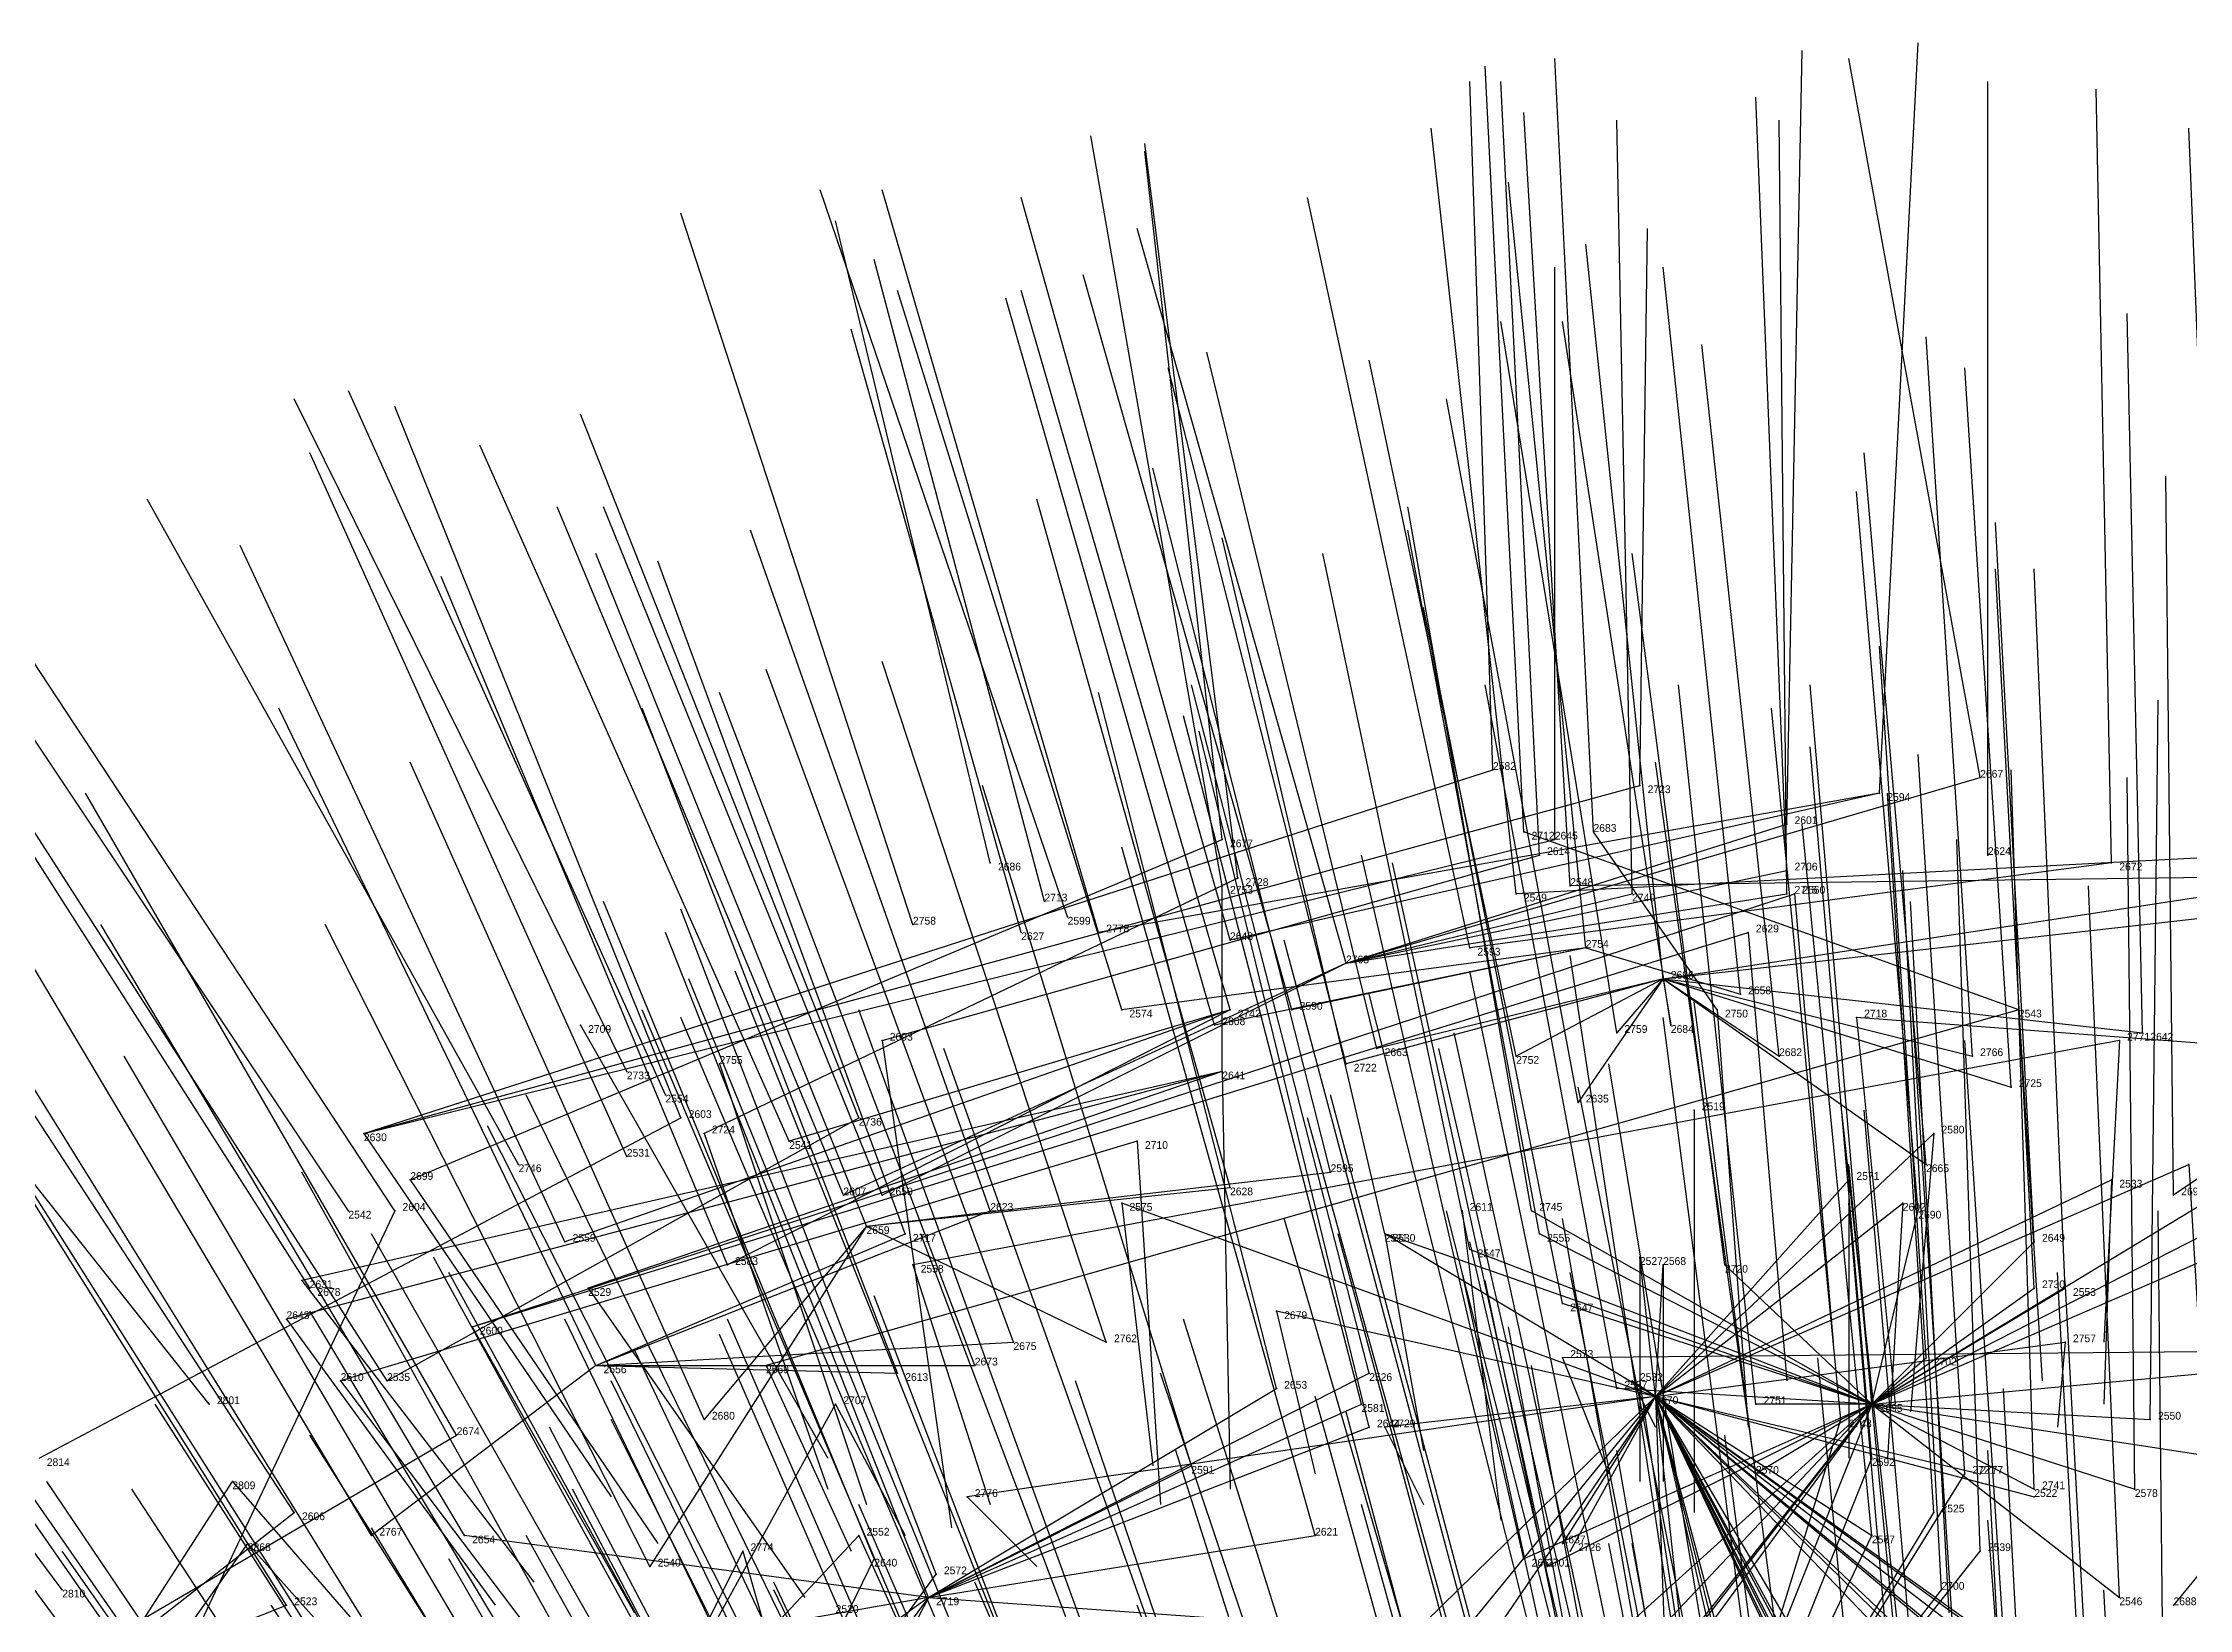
# Model space of a CAD drawing. Extents: x -0.5 to 0.59, y -0.5 to 0.58.
# Drawn here: x -0.2765 to 0.001, y 0.3795 to 0.582 of the extents above; entities that cross this region are included whole.
import ezdxf

# ---------------------------------------------------------------- set-up
doc = ezdxf.new("R2010")
doc.units = 0
for name, color, linetype in [('Clients', 3, 'CONTINUOUS'), ('Facilities', 3, 'CONTINUOUS'), ('Facilities_lines', 3, 'CONTINUOUS'), ('Normals', 1, 'CONTINUOUS'), ('Source_points', 5, 'CONTINUOUS'), ('Text', 3, 'CONTINUOUS')]:
    doc.layers.add(name, color=color, linetype=linetype)

msp = doc.modelspace()

# ---------------------------------------------------------------- linework, layer by layer
at = {"layer": 'Clients', "color": 5}
for p in [(-0.089, 0.488, -1.24), (-0.07, 0.486, -1.25), (-0.026, 0.487, -1.22), (-0.051, 0.481, -1.209), (-0.124, 0.479, -1.237), (-0.085, 0.48, -1.219), (-0.081, 0.479, -1.25), (-0.076, 0.48, -1.216), (-0.083, 0.477, -1.211), (-0.051, 0.475, -1.196), (-0.124, 0.473, -1.222), (-0.086, 0.472, -1.198), (-0.079, 0.473, -1.2), (-0.071, 0.472, -1.193), (-0.051, 0.472, -1.187), (-0.05, 0.472, -1.25), (-0.14, 0.467, -1.219), (-0.056, 0.467, -1.25), (-0.123, 0.466, -1.206), (-0.092, 0.465, -1.185), (-0.057, 0.459, -1.157), (-0.137, 0.457, -1.192), (-0.115, 0.457, -1.179), (-0.042, 0.456, -1.25), (-0.125, 0.455, -1.18), (-0.073, 0.454, -1.149), (-0.066, 0.455, -1.148), (-0.005, 0.454, -1.134), (-0.108, 0.45, -1.157), (-0.104, 0.452, -1.159), (-0.086, 0.451, -1.147), (-0.052, 0.451, -1.135), (-0.027, 0.451, -1.13), (-0.022, 0.447, -1.119), (-0.078, 0.445, -1.129), (-0.194, 0.443, -1.209), (-0.171, 0.443, -1.187), (-0.191, 0.441, -1.25), (-0.18, 0.44, -1.188), (-0.032, 0.441, -1.25), (-0.11, 0.436, -1.125), (-0.033, 0.437, -1.095), (0.001, 0.437, -1.25), (-0.173, 0.433, -1.167), (-0.168, 0.433, -1.161), (-0.123, 0.434, -1.127), (-0.043, 0.435, -1.25), (-0.009, 0.435, -1.25), (-0.001, 0.433, -1.084), (-0.154, 0.431, -1.145), (-0.137, 0.432, -1.25), (-0.084, 0.431, -1.098), (-0.036, 0.432, -1.25), (-0.034, 0.431, -1.081), (-0.165, 0.428, -1.147), (-0.103, 0.428, -1.25), (-0.103, 0.428, -1.1), (-0.083, 0.428, -1.09), (-0.209, 0.427, -1.19), (-0.092, 0.426, -1.089), (-0.07, 0.425, -1.25), (-0.019, 0.427, -1.07), (-0.243, 0.422, -1.25), (-0.188, 0.424, -1.159), (-0.164, 0.424, -1.25), (-0.067, 0.424, -1.25), (-0.059, 0.424, -1.07), (-0.206, 0.421, -1.25), (-0.019, 0.421, -1.054), (-0.015, 0.421, -1.053), (-0.245, 0.417, -1.25), (-0.117, 0.418, -1.25), (-0.08, 0.419, -1.066), (-0.151, 0.414, -1.101), (-0.139, 0.414, -1.092), (-0.015, 0.414, -1.25), (-0.183, 0.411, -1.25), (-0.156, 0.411, -1.1), (-0.08, 0.412, -1.25), (-0.033, 0.412, -1.032), (-0.238, 0.409, -1.25), (-0.166, 0.41, -1.105), (-0.117, 0.408, -1.062), (-0.105, 0.41, -1.057), (-0.073, 0.408, -1.037), (-0.071, 0.409, -1.25), (-0.174, 0.406, -1.25), (-0.106, 0.406, -1.048), (-0.055, 0.406, -1.026), (-0.191, 0.404, -1.118), (-0.105, 0.403, -1.041), (-0.103, 0.403, -1.25), (-0.044, 0.404, -1.015), (-0.004, 0.404, -1.011), (-0.223, 0.402, -1.151), (-0.128, 0.398, -1.044), (-0.055, 0.397, -1.002), (-0.04, 0.399, -1.002), (-0.028, 0.397, -0.995), (-0.026, 0.397, -1.25), (-0.252, 0.396, -1.25), (-0.019, 0.395, -0.99), (-0.006, 0.395, -0.986), (-0.244, 0.392, -1.154), (-0.157, 0.394, -1.25), (-0.032, 0.392, -0.984), (-0.019, 0.394, -1.25), (-0.234, 0.389, -1.135), (-0.222, 0.389, -1.119), (-0.171, 0.389, -1.25), (-0.112, 0.389, -1.012), (-0.04, 0.389, -1.25), (-0.04, 0.389, -0.977), (-0.25, 0.388, -1.25), (-0.186, 0.387, -1.25), (-0.169, 0.386, -1.053), (-0.085, 0.386, -0.988), (-0.08, 0.388, -1.25), (-0.079, 0.387, -1.25), (-0.026, 0.387, -0.97), (-0.198, 0.385, -1.082), (-0.161, 0.384, -1.041), (-0.082, 0.385, -0.985), (-0.031, 0.382, -0.959), (-0.008, 0.381, -0.952), (-0.245, 0.38, -1.13), (-0.001, 0.38, -1.25)]:
    msp.add_point(p, dxfattribs=at)
at = {"layer": 'Facilities', "color": 3}
for p in [(-0.039, 0.485, -1.216), (-0.154, 0.476, -1.25), (-0.025, 0.477, -1.195), (-0.009, 0.476, -1.19), (-0.122, 0.474, -1.223), (-0.147, 0.471, -1.25), (-0.164, 0.468, -1.24), (-0.15, 0.467, -1.25), (-0.144, 0.469, -1.226), (-0.077, 0.465, -1.179), (-0.108, 0.463, -1.189), (-0.067, 0.461, -1.164), (-0.123, 0.457, -1.183), (-0.06, 0.457, -1.25), (-0.021, 0.457, -1.25), (-0.207, 0.455, -1.25), (-0.168, 0.453, -1.25), (-0.008, 0.453, -1.25), (-0.189, 0.45, -1.25), (-0.201, 0.449, -1.229), (-0.124, 0.449, -1.25), (-0.196, 0.446, -1.217), (-0.063, 0.444, -1.25), (-0.235, 0.441, -1.25), (-0.135, 0.44, -1.25), (-0.215, 0.437, -1.217), (-0.201, 0.438, -1.205), (-0.229, 0.435, -1.25), (-0.237, 0.431, -1.23), (-0.231, 0.431, -1.224), (-0.093, 0.431, -1.25), (-0.17, 0.429, -1.153), (-0.242, 0.421, -1.214), (-0.221, 0.416, -1.25), (-0.205, 0.411, -1.148), (-0.232, 0.409, -1.177), (-0.255, 0.406, -1.199), (-0.068, 0.407, -1.25), (-0.04, 0.406, -1.02), (-0.274, 0.382, -1.175), (-0.162, 0.381, -1.034)]:
    msp.add_point(p, dxfattribs=at)
at = {"layer": 'Facilities_lines', "color": 3}
for p, q in [((-0.235, 0.441, -1.25), (-0.089, 0.488, -1.24)), ((-0.235, 0.441, -1.25), (-0.07, 0.486, -1.25)), ((-0.108, 0.463, -1.189), (-0.026, 0.487, -1.22)), ((-0.039, 0.485, -1.216), (-0.14, 0.467, -1.219)), ((-0.039, 0.485, -1.216), (-0.123, 0.466, -1.206)), ((-0.108, 0.463, -1.189), (-0.051, 0.481, -1.209)), ((0.086, 0.481, -1.222), (-0.086, 0.472, -1.198)), ((-0.235, 0.441, -1.25), (-0.081, 0.479, -1.25)), ((-0.229, 0.435, -1.25), (-0.124, 0.479, -1.237)), ((-0.021, 0.457, -1.25), (-0.085, 0.48, -1.219)), ((-0.06, 0.457, -1.25), (-0.076, 0.48, -1.216)), ((-0.168, 0.453, -1.25), (-0.083, 0.477, -1.211)), ((-0.108, 0.463, -1.189), (-0.051, 0.475, -1.196)), ((-0.009, 0.476, -1.19), (-0.092, 0.465, -1.185)), ((0.07, 0.475, -1.2), (-0.079, 0.473, -1.2)), ((-0.221, 0.416, -1.25), (-0.05, 0.472, -1.25)), ((-0.122, 0.474, -1.223), (-0.191, 0.441, -1.25)), ((-0.124, 0.449, -1.25), (-0.124, 0.473, -1.222)), ((-0.108, 0.463, -1.189), (-0.071, 0.472, -1.193)), ((-0.108, 0.463, -1.189), (-0.051, 0.472, -1.187)), ((-0.067, 0.461, -1.164), (0.005, 0.472, -1.18)), ((-0.221, 0.416, -1.25), (-0.056, 0.467, -1.25)), ((-0.067, 0.461, -1.164), (0.004, 0.469, -1.173)), ((-0.077, 0.465, -1.179), (-0.137, 0.457, -1.192)), ((-0.077, 0.465, -1.179), (-0.125, 0.455, -1.18)), ((-0.077, 0.465, -1.179), (-0.115, 0.457, -1.179)), ((-0.077, 0.465, -1.179), (-0.057, 0.459, -1.157)), ((-0.108, 0.463, -1.189), (-0.173, 0.433, -1.167)), ((-0.108, 0.463, -1.189), (-0.168, 0.433, -1.161)), ((-0.067, 0.461, -1.164), (-0.108, 0.45, -1.157)), ((-0.067, 0.461, -1.164), (-0.104, 0.452, -1.159)), ((-0.067, 0.461, -1.164), (-0.086, 0.451, -1.147)), ((-0.067, 0.461, -1.164), (-0.078, 0.445, -1.129)), ((-0.067, 0.461, -1.164), (-0.073, 0.454, -1.149)), ((-0.067, 0.461, -1.164), (-0.033, 0.437, -1.095)), ((-0.067, 0.461, -1.164), (-0.052, 0.451, -1.135)), ((-0.067, 0.461, -1.164), (-0.066, 0.455, -1.148)), ((-0.067, 0.461, -1.164), (-0.005, 0.454, -1.134)), ((-0.067, 0.461, -1.164), (-0.022, 0.447, -1.119)), ((-0.067, 0.461, -1.164), (-0.027, 0.451, -1.13)), ((0.037, 0.459, -1.151), (-0.001, 0.433, -1.084)), ((-0.123, 0.457, -1.183), (-0.209, 0.427, -1.19)), ((-0.123, 0.457, -1.183), (-0.188, 0.424, -1.159)), ((-0.021, 0.457, -1.25), (-0.183, 0.411, -1.25)), ((-0.123, 0.457, -1.183), (-0.18, 0.44, -1.188)), ((0.145, 0.442, -1.25), (-0.042, 0.456, -1.25)), ((-0.008, 0.453, -1.25), (-0.164, 0.424, -1.25)), ((-0.124, 0.449, -1.25), (-0.245, 0.417, -1.25)), ((-0.124, 0.449, -1.25), (-0.243, 0.422, -1.25)), ((-0.124, 0.449, -1.25), (-0.206, 0.421, -1.25)), ((-0.277, 0.399, -1.213), (-0.194, 0.443, -1.209)), ((-0.232, 0.409, -1.177), (-0.171, 0.443, -1.187)), ((-0.04, 0.406, -1.02), (0.021, 0.443, -1.108)), ((-0.135, 0.44, -1.25), (-0.238, 0.409, -1.25)), ((-0.068, 0.407, -1.25), (-0.032, 0.441, -1.25)), ((-0.17, 0.429, -1.153), (-0.11, 0.436, -1.125)), ((-0.068, 0.407, -1.25), (0.001, 0.437, -1.25)), ((-0.17, 0.429, -1.153), (-0.123, 0.434, -1.127)), ((-0.068, 0.407, -1.25), (-0.043, 0.435, -1.25)), ((-0.068, 0.407, -1.25), (-0.009, 0.435, -1.25)), ((-0.231, 0.431, -1.224), (-0.256, 0.378, -1.25)), ((-0.205, 0.411, -1.148), (-0.154, 0.431, -1.145)), ((-0.068, 0.407, -1.25), (-0.137, 0.432, -1.25)), ((-0.04, 0.406, -1.02), (-0.084, 0.431, -1.098)), ((-0.068, 0.407, -1.25), (-0.036, 0.432, -1.25)), ((-0.04, 0.406, -1.02), (0.02, 0.432, -1.081)), ((-0.04, 0.406, -1.02), (-0.034, 0.431, -1.081)), ((-0.205, 0.411, -1.148), (-0.165, 0.428, -1.147)), ((-0.17, 0.429, -1.153), (-0.198, 0.385, -1.082)), ((-0.17, 0.429, -1.153), (-0.191, 0.404, -1.118)), ((-0.17, 0.429, -1.153), (-0.139, 0.414, -1.092)), ((-0.068, 0.407, -1.25), (-0.103, 0.428, -1.25)), ((-0.04, 0.406, -1.02), (-0.103, 0.428, -1.1)), ((-0.04, 0.406, -1.02), (-0.083, 0.428, -1.09)), ((-0.04, 0.406, -1.02), (0.007, 0.43, -1.076)), ((-0.04, 0.406, -1.02), (-0.092, 0.426, -1.089)), ((-0.068, 0.407, -1.25), (-0.07, 0.425, -1.25)), ((-0.04, 0.406, -1.02), (-0.019, 0.427, -1.07)), ((-0.068, 0.407, -1.25), (-0.067, 0.424, -1.25)), ((-0.04, 0.406, -1.02), (-0.059, 0.424, -1.07)), ((-0.04, 0.406, -1.02), (-0.015, 0.421, -1.053)), ((-0.04, 0.406, -1.02), (-0.019, 0.421, -1.054)), ((-0.068, 0.407, -1.25), (-0.117, 0.418, -1.25)), ((-0.04, 0.406, -1.02), (-0.08, 0.419, -1.066)), ((-0.205, 0.411, -1.148), (-0.151, 0.414, -1.101)), ((-0.068, 0.407, -1.25), (-0.015, 0.414, -1.25)), ((-0.205, 0.411, -1.148), (-0.234, 0.389, -1.135)), ((-0.205, 0.411, -1.148), (-0.166, 0.41, -1.105)), ((-0.205, 0.411, -1.148), (-0.156, 0.411, -1.1)), ((0.026, 0.413, -1.25), (-0.08, 0.412, -1.25)), ((-0.04, 0.406, -1.02), (-0.033, 0.412, -1.032)), ((-0.04, 0.406, -1.02), (0.014, 0.411, -1.029)), ((0.026, 0.413, -1.25), (-0.001, 0.38, -1.25)), ((-0.162, 0.381, -1.034), (-0.105, 0.41, -1.057)), ((-0.162, 0.381, -1.034), (-0.117, 0.408, -1.062)), ((-0.04, 0.406, -1.02), (-0.073, 0.408, -1.037)), ((-0.068, 0.407, -1.25), (-0.071, 0.409, -1.25)), ((-0.201, 0.357, -1.25), (-0.174, 0.406, -1.25)), ((-0.162, 0.381, -1.034), (-0.106, 0.406, -1.048)), ((-0.068, 0.407, -1.25), (-0.157, 0.394, -1.25)), ((-0.068, 0.407, -1.25), (-0.117, 0.359, -1.25)), ((-0.068, 0.407, -1.25), (-0.113, 0.341, -1.25)), ((-0.068, 0.407, -1.25), (-0.112, 0.353, -1.25)), ((-0.068, 0.407, -1.25), (-0.103, 0.403, -1.25)), ((-0.04, 0.406, -1.02), (-0.085, 0.386, -0.988)), ((-0.04, 0.406, -1.02), (-0.082, 0.385, -0.985)), ((-0.04, 0.406, -1.02), (-0.082, 0.368, -0.943)), ((-0.068, 0.407, -1.25), (-0.08, 0.388, -1.25)), ((-0.068, 0.407, -1.25), (-0.079, 0.387, -1.25)), ((-0.04, 0.406, -1.02), (-0.075, 0.361, -0.922)), ((-0.04, 0.406, -1.02), (-0.074, 0.363, -0.927)), ((-0.04, 0.406, -1.02), (-0.073, 0.371, -0.946)), ((-0.068, 0.407, -1.25), (-0.036, 0.341, -1.25)), ((-0.068, 0.407, -1.25), (-0.042, 0.356, -1.25)), ((-0.068, 0.407, -1.25), (-0.026, 0.33, -1.25)), ((-0.068, 0.407, -1.25), (-0.027, 0.33, -1.25)), ((-0.068, 0.407, -1.25), (-0.06, 0.334, -1.25)), ((-0.068, 0.407, -1.25), (-0.029, 0.325, -1.25)), ((-0.068, 0.407, -1.25), (-0.042, 0.303, -1.25)), ((-0.068, 0.407, -1.25), (-0.052, 0.338, -1.25)), ((-0.068, 0.407, -1.25), (0.041, 0.317, -1.25)), ((-0.068, 0.407, -1.25), (0.024, 0.317, -1.25)), ((-0.068, 0.407, -1.25), (0.025, 0.31, -1.25)), ((-0.068, 0.407, -1.25), (-0.04, 0.389, -1.25)), ((-0.068, 0.407, -1.25), (-0.015, 0.369, -1.25)), ((-0.068, 0.407, -1.25), (-0.019, 0.366, -1.25)), ((-0.068, 0.407, -1.25), (0.038, 0.33, -1.25)), ((-0.068, 0.407, -1.25), (0.031, 0.331, -1.25)), ((-0.068, 0.407, -1.25), (-0.019, 0.394, -1.25)), ((-0.068, 0.407, -1.25), (-0.05, 0.339, -1.25)), ((-0.068, 0.407, -1.25), (-0.024, 0.332, -1.25)), ((-0.068, 0.407, -1.25), (-0.027, 0.368, -1.25)), ((-0.068, 0.407, -1.25), (-0.009, 0.289, -1.25)), ((-0.068, 0.407, -1.25), (-0.065, 0.329, -1.25)), ((-0.068, 0.407, -1.25), (-0.026, 0.397, -1.25)), ((-0.04, 0.406, -1.02), (-0.065, 0.372, -0.945)), ((-0.04, 0.406, -1.02), (-0.06, 0.356, -0.903)), ((-0.04, 0.406, -1.02), (-0.055, 0.397, -1.002)), ((-0.04, 0.406, -1.02), (-0.055, 0.406, -1.026)), ((-0.04, 0.406, -1.02), (-0.008, 0.381, -0.952)), ((-0.04, 0.406, -1.02), (-0.004, 0.404, -1.011)), ((-0.04, 0.406, -1.02), (0.012, 0.398, -0.997)), ((-0.04, 0.406, -1.02), (-0.006, 0.395, -0.986)), ((-0.04, 0.406, -1.02), (-0.019, 0.395, -0.99)), ((-0.162, 0.381, -1.034), (-0.105, 0.403, -1.041)), ((-0.064, 0.339, -0.863), (-0.044, 0.404, -1.015)), ((-0.293, 0.361, -1.163), (-0.223, 0.402, -1.151)), ((-0.162, 0.381, -1.034), (-0.128, 0.398, -1.044)), ((-0.064, 0.339, -0.863), (-0.04, 0.399, -1.002)), ((-0.064, 0.339, -0.863), (-0.028, 0.397, -0.995)), ((-0.328, 0.278, -1.25), (-0.252, 0.396, -1.25)), ((-0.322, 0.331, -1.155), (-0.244, 0.392, -1.154)), ((-0.064, 0.339, -0.863), (-0.032, 0.392, -0.984)), ((-0.162, 0.381, -1.034), (-0.222, 0.389, -1.119)), ((-0.201, 0.357, -1.25), (-0.171, 0.389, -1.25)), ((-0.162, 0.381, -1.034), (-0.112, 0.389, -1.012)), ((-0.064, 0.339, -0.863), (-0.04, 0.389, -0.977)), ((-0.328, 0.278, -1.25), (-0.25, 0.388, -1.25)), ((-0.201, 0.357, -1.25), (-0.186, 0.387, -1.25)), ((-0.188, 0.347, -0.985), (-0.169, 0.386, -1.053)), ((-0.064, 0.339, -0.863), (-0.026, 0.387, -0.97)), ((-0.188, 0.347, -0.985), (-0.161, 0.384, -1.041)), ((-0.162, 0.381, -1.034), (-0.219, 0.371, -1.076)), ((-0.162, 0.381, -1.034), (-0.198, 0.355, -1.016)), ((-0.162, 0.381, -1.034), (-0.194, 0.338, -0.975)), ((-0.162, 0.381, -1.034), (-0.192, 0.323, -0.939)), ((-0.162, 0.381, -1.034), (-0.092, 0.376, -0.967)), ((-0.064, 0.339, -0.863), (-0.031, 0.382, -0.959)), ((-0.293, 0.361, -1.163), (-0.245, 0.38, -1.13))]:
    msp.add_line(p, q, dxfattribs=at)
at = {"layer": 'Normals', "color": 1}
for p, q in [((-0.051, 0.481, -1.209), (-0.049, 0.581, -1.219)), ((-0.039, 0.485, -1.216), (-0.034, 0.582, -1.24)), ((-0.085, 0.48, -1.219), (-0.09, 0.579, -1.235)), ((-0.076, 0.48, -1.216), (-0.081, 0.58, -1.226)), ((-0.026, 0.487, -1.22), (-0.043, 0.58, -1.254)), ((-0.089, 0.488, -1.24), (-0.092, 0.577, -1.287)), ((-0.083, 0.477, -1.211), (-0.088, 0.577, -1.222)), ((-0.051, 0.475, -1.196), (-0.055, 0.575, -1.193)), ((-0.025, 0.477, -1.195), (-0.025, 0.577, -1.199)), ((-0.009, 0.476, -1.19), (-0.011, 0.576, -1.19)), ((-0.079, 0.473, -1.2), (-0.085, 0.573, -1.201)), ((-0.071, 0.472, -1.193), (-0.073, 0.572, -1.194)), ((-0.051, 0.472, -1.187), (-0.052, 0.572, -1.18)), ((-0.124, 0.473, -1.222), (-0.141, 0.57, -1.239)), ((-0.122, 0.474, -1.223), (-0.134, 0.569, -1.25)), ((-0.086, 0.472, -1.198), (-0.097, 0.571, -1.199)), ((0.005, 0.472, -1.18), (0.001, 0.571, -1.168)), ((-0.124, 0.479, -1.237), (-0.134, 0.568, -1.281)), ((-0.077, 0.465, -1.179), (-0.087, 0.564, -1.165)), ((-0.144, 0.469, -1.226), (-0.176, 0.563, -1.228)), ((-0.14, 0.467, -1.219), (-0.168, 0.563, -1.222)), ((-0.123, 0.466, -1.206), (-0.15, 0.562, -1.195)), ((-0.092, 0.465, -1.185), (-0.113, 0.562, -1.176)), ((-0.164, 0.468, -1.24), (-0.194, 0.56, -1.265)), ((-0.154, 0.476, -1.25), (-0.174, 0.559, -1.302)), ((-0.108, 0.463, -1.189), (-0.135, 0.558, -1.17)), ((-0.07, 0.486, -1.25), (-0.069, 0.558, -1.32)), ((-0.067, 0.461, -1.164), (-0.077, 0.556, -1.135)), ((-0.147, 0.471, -1.25), (-0.169, 0.554, -1.301)), ((-0.081, 0.479, -1.25), (-0.081, 0.553, -1.318)), ((-0.057, 0.459, -1.157), (-0.067, 0.553, -1.124)), ((-0.137, 0.457, -1.192), (-0.166, 0.55, -1.172)), ((-0.123, 0.457, -1.183), (-0.15, 0.55, -1.16)), ((-0.115, 0.457, -1.179), (-0.142, 0.552, -1.16)), ((-0.125, 0.455, -1.18), (-0.152, 0.549, -1.157)), ((-0.005, 0.454, -1.134), (-0.007, 0.547, -1.097)), ((-0.15, 0.467, -1.25), (-0.172, 0.545, -1.308)), ((-0.073, 0.454, -1.149), (-0.088, 0.546, -1.112)), ((-0.066, 0.455, -1.148), (-0.08, 0.546, -1.111)), ((-0.027, 0.451, -1.13), (-0.033, 0.544, -1.092)), ((-0.104, 0.452, -1.159), (-0.126, 0.542, -1.122)), ((-0.052, 0.451, -1.135), (-0.062, 0.543, -1.098)), ((-0.108, 0.45, -1.157), (-0.131, 0.54, -1.119)), ((-0.086, 0.451, -1.147), (-0.105, 0.541, -1.11)), ((-0.022, 0.447, -1.119), (-0.028, 0.54, -1.082)), ((-0.201, 0.449, -1.229), (-0.244, 0.536, -1.252)), ((-0.196, 0.446, -1.217), (-0.237, 0.537, -1.22)), ((-0.078, 0.445, -1.129), (-0.095, 0.536, -1.091)), ((-0.194, 0.443, -1.209), (-0.231, 0.535, -1.199)), ((-0.171, 0.443, -1.187), (-0.207, 0.534, -1.165)), ((-0.201, 0.438, -1.205), (-0.242, 0.529, -1.202)), ((-0.18, 0.44, -1.188), (-0.22, 0.53, -1.173)), ((-0.033, 0.437, -1.095), (-0.041, 0.529, -1.058)), ((-0.11, 0.436, -1.125), (-0.133, 0.527, -1.088)), ((-0.001, 0.433, -1.084), (-0.002, 0.526, -1.047)), ((-0.215, 0.437, -1.217), (-0.263, 0.523, -1.234)), ((-0.173, 0.433, -1.167), (-0.21, 0.522, -1.139)), ((-0.168, 0.433, -1.161), (-0.204, 0.522, -1.133)), ((-0.123, 0.434, -1.127), (-0.148, 0.523, -1.09)), ((-0.084, 0.431, -1.098), (-0.1, 0.522, -1.06)), ((-0.034, 0.431, -1.081), (-0.042, 0.524, -1.044)), ((-0.154, 0.431, -1.145), (-0.185, 0.519, -1.107)), ((-0.083, 0.428, -1.09), (-0.1, 0.519, -1.052)), ((-0.019, 0.427, -1.07), (-0.024, 0.52, -1.033)), ((-0.209, 0.427, -1.19), (-0.251, 0.517, -1.175)), ((-0.103, 0.428, -1.1), (-0.124, 0.518, -1.063)), ((-0.17, 0.429, -1.153), (-0.205, 0.516, -1.118)), ((-0.165, 0.428, -1.147), (-0.197, 0.515, -1.108)), ((-0.092, 0.426, -1.089), (-0.111, 0.516, -1.051)), ((-0.059, 0.424, -1.07), (-0.071, 0.516, -1.033)), ((-0.019, 0.421, -1.054), (-0.024, 0.514, -1.017)), ((-0.015, 0.421, -1.053), (-0.019, 0.514, -1.015)), ((-0.237, 0.431, -1.23), (-0.291, 0.512, -1.253)), ((-0.231, 0.431, -1.224), (-0.285, 0.513, -1.247)), ((-0.188, 0.424, -1.159), (-0.225, 0.513, -1.132)), ((-0.08, 0.419, -1.066), (-0.098, 0.509, -1.028)), ((-0.242, 0.421, -1.214), (-0.295, 0.504, -1.23)), ((-0.033, 0.412, -1.032), (-0.039, 0.504, -0.995)), ((-0.151, 0.414, -1.101), (-0.183, 0.501, -1.064)), ((-0.139, 0.414, -1.092), (-0.168, 0.502, -1.056)), ((-0.156, 0.411, -1.1), (-0.189, 0.498, -1.063)), ((-0.117, 0.408, -1.062), (-0.14, 0.498, -1.024)), ((-0.105, 0.41, -1.057), (-0.128, 0.499, -1.019)), ((-0.073, 0.408, -1.037), (-0.09, 0.499, -0.999)), ((-0.055, 0.406, -1.026), (-0.065, 0.499, -0.989)), ((-0.04, 0.406, -1.02), (-0.048, 0.499, -0.983)), ((-0.004, 0.404, -1.011), (-0.003, 0.497, -0.973)), ((-0.205, 0.411, -1.148), (-0.246, 0.496, -1.116)), ((-0.166, 0.41, -1.105), (-0.199, 0.496, -1.068)), ((-0.106, 0.406, -1.048), (-0.129, 0.495, -1.01)), ((-0.044, 0.404, -1.015), (-0.053, 0.496, -0.978)), ((-0.232, 0.409, -1.177), (-0.286, 0.493, -1.164)), ((-0.105, 0.403, -1.041), (-0.127, 0.493, -1.003)), ((-0.191, 0.404, -1.118), (-0.229, 0.489, -1.08)), ((-0.055, 0.397, -1.002), (-0.068, 0.489, -0.965)), ((-0.04, 0.399, -1.002), (-0.048, 0.491, -0.965)), ((-0.028, 0.397, -0.995), (-0.034, 0.49, -0.958)), ((-0.128, 0.398, -1.044), (-0.155, 0.486, -1.006)), ((-0.019, 0.395, -0.99), (-0.022, 0.488, -0.952)), ((-0.006, 0.395, -0.986), (-0.007, 0.487, -0.949)), ((-0.255, 0.406, -1.199), (-0.317, 0.484, -1.197)), ((-0.223, 0.402, -1.151), (-0.271, 0.485, -1.12)), ((-0.032, 0.392, -0.984), (-0.038, 0.485, -0.947)), ((-0.04, 0.389, -0.977), (-0.049, 0.481, -0.94)), ((-0.112, 0.389, -1.012), (-0.137, 0.478, -0.973)), ((-0.026, 0.387, -0.97), (-0.029, 0.479, -0.931)), ((-0.085, 0.386, -0.988), (-0.106, 0.477, -0.951)), ((-0.082, 0.385, -0.985), (-0.102, 0.476, -0.949)), ((-0.031, 0.382, -0.959), (-0.036, 0.475, -0.922)), ((-0.244, 0.392, -1.154), (-0.297, 0.473, -1.129)), ((-0.05, 0.472, -1.25), (-0.045, 0.414, -1.169)), ((-0.008, 0.381, -0.952), (-0.012, 0.473, -0.914)), ((-0.169, 0.386, -1.053), (-0.204, 0.471, -1.016)), ((-0.161, 0.384, -1.041), (-0.194, 0.47, -1.003)), ((-0.03, 0.379, -0.95), (-0.035, 0.471, -0.912)), ((-0.234, 0.389, -1.135), (-0.281, 0.468, -1.096)), ((-0.222, 0.389, -1.119), (-0.269, 0.468, -1.081)), ((-0.198, 0.385, -1.082), (-0.24, 0.468, -1.044)), ((-0.162, 0.381, -1.034), (-0.196, 0.467, -0.996)), ((-0.056, 0.467, -1.25), (-0.051, 0.409, -1.169)), ((-0.092, 0.376, -0.967), (-0.116, 0.466, -0.931)), ((-0.065, 0.372, -0.945), (-0.079, 0.464, -0.908)), ((-0.274, 0.382, -1.175), (-0.333, 0.461, -1.163)), ((-0.158, 0.375, -1.018), (-0.193, 0.461, -0.98)), ((-0.153, 0.377, -1.016), (-0.187, 0.462, -0.978)), ((-0.073, 0.371, -0.946), (-0.092, 0.462, -0.908)), ((-0.029, 0.369, -0.925), (-0.035, 0.461, -0.887)), ((-0.245, 0.38, -1.13), (-0.294, 0.458, -1.092)), ((-0.082, 0.368, -0.943), (-0.105, 0.459, -0.907)), ((-0.051, 0.366, -0.924), (-0.063, 0.458, -0.886)), ((-0.163, 0.372, -1.015), (-0.199, 0.457, -0.977)), ((-0.158, 0.371, -1.007), (-0.194, 0.456, -0.97)), ((-0.139, 0.369, -0.987), (-0.171, 0.457, -0.95)), ((-0.055, 0.364, -0.921), (-0.067, 0.456, -0.884)), ((-0.06, 0.457, -1.25), (-0.056, 0.403, -1.165)), ((-0.042, 0.456, -1.25), (-0.037, 0.406, -1.164)), ((-0.021, 0.457, -1.25), (-0.018, 0.409, -1.162)), ((-0.207, 0.455, -1.25), (-0.175, 0.399, -1.174)), ((-0.168, 0.453, -1.25), (-0.159, 0.39, -1.173)), ((-0.074, 0.363, -0.927), (-0.094, 0.454, -0.89)), ((-0.022, 0.361, -0.904), (-0.028, 0.453, -0.866)), ((-0.008, 0.453, -1.25), (-0.01, 0.414, -1.158)), ((-0.219, 0.371, -1.076), (-0.266, 0.451, -1.039)), ((-0.189, 0.45, -1.25), (-0.17, 0.393, -1.171)), ((-0.129, 0.365, -0.968), (-0.16, 0.452, -0.93)), ((-0.075, 0.361, -0.922), (-0.096, 0.452, -0.885)), ((-0.059, 0.359, -0.909), (-0.074, 0.45, -0.871)), ((-0.23, 0.37, -1.089), (-0.279, 0.449, -1.052)), ((-0.124, 0.449, -1.25), (-0.123, 0.395, -1.165)), ((-0.06, 0.356, -0.903), (-0.078, 0.447, -0.865)), ((-0.173, 0.362, -1.003), (-0.214, 0.446, -0.966)), ((-0.086, 0.356, -0.915), (-0.11, 0.446, -0.879)), ((-0.034, 0.353, -0.886), (-0.044, 0.445, -0.848)), ((-0.259, 0.367, -1.123), (-0.312, 0.443, -1.085)), ((-0.177, 0.359, -1.001), (-0.219, 0.442, -0.965)), ((-0.088, 0.353, -0.91), (-0.113, 0.443, -0.874)), ((-0.063, 0.444, -1.25), (-0.063, 0.392, -1.165)), ((-0.033, 0.352, -0.884), (-0.041, 0.444, -0.845)), ((-0.232, 0.361, -1.074), (-0.282, 0.44, -1.037)), ((-0.235, 0.441, -1.25), (-0.203, 0.394, -1.168)), ((-0.191, 0.441, -1.25), (-0.175, 0.395, -1.162)), ((-0.135, 0.44, -1.25), (-0.132, 0.393, -1.162)), ((-0.032, 0.441, -1.25), (-0.035, 0.405, -1.157)), ((-0.198, 0.355, -1.016), (-0.243, 0.436, -0.979)), ((-0.034, 0.345, -0.868), (-0.043, 0.437, -0.83)), ((0.001, 0.437, -1.25), (0.003, 0.403, -1.156)), ((-0.262, 0.361, -1.115), (-0.317, 0.435, -1.077)), ((-0.229, 0.435, -1.25), (-0.197, 0.388, -1.168)), ((-0.043, 0.435, -1.25), (-0.043, 0.399, -1.157)), ((-0.009, 0.435, -1.25), (-0.01, 0.406, -1.154)), ((-0.137, 0.432, -1.25), (-0.133, 0.398, -1.156)), ((-0.072, 0.341, -0.871), (-0.095, 0.431, -0.834)), ((-0.093, 0.431, -1.25), (-0.088, 0.391, -1.158)), ((-0.035, 0.34, -0.855), (-0.043, 0.432, -0.817)), ((-0.036, 0.432, -1.25), (-0.038, 0.399, -1.155)), ((-0.002, 0.338, -0.845), (-0.003, 0.431, -0.808)), ((-0.188, 0.347, -0.985), (-0.234, 0.428, -0.949)), ((-0.13, 0.341, -0.912), (-0.163, 0.428, -0.875)), ((-0.09, 0.341, -0.88), (-0.116, 0.43, -0.844)), ((-0.085, 0.339, -0.873), (-0.109, 0.428, -0.836)), ((-0.103, 0.428, -1.25), (-0.098, 0.4, -1.154)), ((-0.064, 0.339, -0.863), (-0.08, 0.43, -0.825)), ((-0.181, 0.343, -0.97), (-0.226, 0.425, -0.934)), ((-0.071, 0.337, -0.862), (-0.092, 0.427, -0.824)), ((-0.07, 0.425, -1.25), (-0.07, 0.396, -1.154)), ((-0.243, 0.422, -1.25), (-0.213, 0.383, -1.163)), ((-0.179, 0.341, -0.964), (-0.224, 0.423, -0.928)), ((-0.164, 0.424, -1.25), (-0.154, 0.393, -1.155)), ((-0.073, 0.332, -0.851), (-0.093, 0.423, -0.813)), ((-0.071, 0.331, -0.847), (-0.09, 0.422, -0.81)), ((-0.061, 0.332, -0.844), (-0.079, 0.423, -0.806)), ((-0.067, 0.424, -1.25), (-0.067, 0.396, -1.154)), ((-0.011, 0.331, -0.828), (-0.016, 0.423, -0.79)), ((-0.01, 0.33, -0.826), (-0.015, 0.422, -0.788)), ((-0.206, 0.421, -1.25), (-0.178, 0.381, -1.163)), ((-0.136, 0.334, -0.9), (-0.169, 0.42, -0.864)), ((-0.243, 0.341, -1.046), (-0.296, 0.417, -1.009)), ((-0.245, 0.417, -1.25), (-0.218, 0.38, -1.161)), ((-0.194, 0.338, -0.975), (-0.242, 0.418, -0.939)), ((-0.169, 0.334, -0.935), (-0.209, 0.417, -0.897)), ((-0.151, 0.332, -0.912), (-0.188, 0.417, -0.875)), ((-0.101, 0.328, -0.858), (-0.129, 0.417, -0.822)), ((-0.117, 0.418, -1.25), (-0.112, 0.397, -1.152)), ((-0.221, 0.416, -1.25), (-0.2, 0.379, -1.159)), ((-0.152, 0.33, -0.909), (-0.189, 0.415, -0.872)), ((-0.07, 0.325, -0.832), (-0.087, 0.416, -0.794)), ((-0.015, 0.414, -1.25), (-0.016, 0.403, -1.151)), ((-0.16, 0.329, -0.915), (-0.2, 0.413, -0.878)), ((-0.183, 0.411, -1.25), (-0.172, 0.387, -1.154)), ((-0.067, 0.319, -0.816), (-0.084, 0.411, -0.779)), ((-0.08, 0.412, -1.25), (-0.074, 0.397, -1.151)), ((-0.038, 0.32, -0.805), (-0.047, 0.412, -0.766)), ((-0.238, 0.409, -1.25), (-0.21, 0.372, -1.161)), ((-0.162, 0.325, -0.909), (-0.203, 0.409, -0.872)), ((-0.113, 0.321, -0.851), (-0.143, 0.409, -0.814)), ((-0.102, 0.321, -0.843), (-0.132, 0.41, -0.806)), ((-0.071, 0.409, -1.25), (-0.068, 0.403, -1.15)), ((-0.056, 0.317, -0.805), (-0.07, 0.409, -0.767)), ((-0.018, 0.316, -0.79), (-0.023, 0.408, -0.752)), ((-0.212, 0.328, -0.975), (-0.262, 0.406, -0.94)), ((-0.174, 0.406, -1.25), (-0.165, 0.389, -1.152)), ((-0.087, 0.317, -0.823), (-0.112, 0.407, -0.786)), ((-0.068, 0.407, -1.25), (-0.067, 0.402, -1.15)), ((-0.168, 0.321, -0.905), (-0.211, 0.403, -0.867)), ((-0.162, 0.322, -0.9), (-0.203, 0.404, -0.862)), ((-0.084, 0.315, -0.816), (-0.108, 0.405, -0.779)), ((-0.103, 0.403, -1.25), (-0.098, 0.393, -1.151)), ((-0.192, 0.323, -0.939), (-0.242, 0.402, -0.904)), ((-0.102, 0.312, -0.82), (-0.13, 0.4, -0.783)), ((-0.057, 0.309, -0.785), (-0.073, 0.4, -0.747)), ((-0.047, 0.311, -0.786), (-0.059, 0.402, -0.748)), ((-0.02, 0.308, -0.771), (-0.025, 0.4, -0.734)), ((-0.026, 0.397, -1.25), (-0.026, 0.397, -1.15)), ((-0.224, 0.319, -0.974), (-0.276, 0.396, -0.939)), ((-0.214, 0.317, -0.956), (-0.265, 0.395, -0.92)), ((-0.252, 0.396, -1.25), (-0.219, 0.358, -1.163)), ((-0.165, 0.313, -0.884), (-0.208, 0.395, -0.846)), ((-0.134, 0.308, -0.84), (-0.171, 0.393, -0.801)), ((-0.157, 0.394, -1.25), (-0.148, 0.385, -1.151)), ((-0.081, 0.303, -0.785), (-0.106, 0.393, -0.747)), ((-0.019, 0.394, -1.25), (-0.019, 0.394, -1.15)), ((-0.186, 0.311, -0.907), (-0.234, 0.39, -0.869)), ((-0.169, 0.308, -0.88), (-0.214, 0.389, -0.841)), ((-0.171, 0.389, -1.25), (-0.166, 0.378, -1.151)), ((-0.04, 0.389, -1.25), (-0.04, 0.389, -1.15)), ((-0.018, 0.298, -0.748), (-0.025, 0.391, -0.711)), ((-0.22, 0.31, -0.952), (-0.274, 0.387, -0.915)), ((-0.25, 0.388, -1.25), (-0.217, 0.351, -1.163)), ((-0.178, 0.306, -0.885), (-0.224, 0.386, -0.846)), ((-0.186, 0.387, -1.25), (-0.182, 0.373, -1.151)), ((-0.08, 0.388, -1.25), (-0.08, 0.388, -1.15)), ((-0.079, 0.387, -1.25), (-0.079, 0.387, -1.15)), ((-0.056, 0.297, -0.756), (-0.074, 0.388, -0.718)), ((-0.054, 0.297, -0.755), (-0.071, 0.388, -0.717)), ((-0.142, 0.299, -0.828), (-0.182, 0.383, -0.79)), ((-0.119, 0.297, -0.8), (-0.156, 0.383, -0.764)), ((-0.142, 0.299, -0.828), (-0.182, 0.382, -0.789)), ((-0.005, 0.289, -0.722), (-0.01, 0.382, -0.686)), ((-0.196, 0.303, -0.902), (-0.247, 0.38, -0.864)), ((-0.103, 0.293, -0.776), (-0.135, 0.38, -0.739)), ((-0.001, 0.38, -1.25), (-0.001, 0.38, -1.15))]:
    msp.add_line(p, q, dxfattribs=at)
at = {"layer": 'Source_points', "color": 5}
for p in [(-0.089, 0.488, -1.24), (-0.07, 0.486, -1.25), (-0.026, 0.487, -1.22), (-0.039, 0.485, -1.216), (-0.051, 0.481, -1.209), (-0.124, 0.479, -1.237), (-0.085, 0.48, -1.219), (-0.081, 0.479, -1.25), (-0.076, 0.48, -1.216), (-0.154, 0.476, -1.25), (-0.083, 0.477, -1.211), (-0.051, 0.475, -1.196), (-0.025, 0.477, -1.195), (-0.009, 0.476, -1.19), (-0.124, 0.473, -1.222), (-0.122, 0.474, -1.223), (-0.086, 0.472, -1.198), (-0.079, 0.473, -1.2), (-0.071, 0.472, -1.193), (-0.051, 0.472, -1.187), (-0.05, 0.472, -1.25), (-0.147, 0.471, -1.25), (-0.164, 0.468, -1.24), (-0.15, 0.467, -1.25), (-0.144, 0.469, -1.226), (-0.14, 0.467, -1.219), (-0.056, 0.467, -1.25), (-0.123, 0.466, -1.206), (-0.092, 0.465, -1.185), (-0.077, 0.465, -1.179), (-0.108, 0.463, -1.189), (-0.067, 0.461, -1.164), (-0.057, 0.459, -1.157), (-0.137, 0.457, -1.192), (-0.123, 0.457, -1.183), (-0.115, 0.457, -1.179), (-0.06, 0.457, -1.25), (-0.042, 0.456, -1.25), (-0.021, 0.457, -1.25), (-0.207, 0.455, -1.25), (-0.168, 0.453, -1.25), (-0.125, 0.455, -1.18), (-0.073, 0.454, -1.149), (-0.066, 0.455, -1.148), (-0.008, 0.453, -1.25), (-0.005, 0.454, -1.134), (-0.189, 0.45, -1.25), (-0.108, 0.45, -1.157), (-0.104, 0.452, -1.159), (-0.086, 0.451, -1.147), (-0.052, 0.451, -1.135), (-0.027, 0.451, -1.13), (-0.201, 0.449, -1.229), (-0.124, 0.449, -1.25), (-0.022, 0.447, -1.119), (-0.196, 0.446, -1.217), (-0.078, 0.445, -1.129), (-0.194, 0.443, -1.209), (-0.171, 0.443, -1.187), (-0.063, 0.444, -1.25), (-0.235, 0.441, -1.25), (-0.191, 0.441, -1.25), (-0.18, 0.44, -1.188), (-0.135, 0.44, -1.25), (-0.032, 0.441, -1.25), (-0.215, 0.437, -1.217), (-0.201, 0.438, -1.205), (-0.11, 0.436, -1.125), (-0.033, 0.437, -1.095), (0.001, 0.437, -1.25), (-0.229, 0.435, -1.25), (-0.173, 0.433, -1.167), (-0.168, 0.433, -1.161), (-0.123, 0.434, -1.127), (-0.043, 0.435, -1.25), (-0.009, 0.435, -1.25), (-0.001, 0.433, -1.084), (-0.237, 0.431, -1.23), (-0.231, 0.431, -1.224), (-0.154, 0.431, -1.145), (-0.137, 0.432, -1.25), (-0.093, 0.431, -1.25), (-0.084, 0.431, -1.098), (-0.036, 0.432, -1.25), (-0.034, 0.431, -1.081), (-0.17, 0.429, -1.153), (-0.165, 0.428, -1.147), (-0.103, 0.428, -1.25), (-0.103, 0.428, -1.1), (-0.083, 0.428, -1.09), (-0.209, 0.427, -1.19), (-0.092, 0.426, -1.089), (-0.07, 0.425, -1.25), (-0.019, 0.427, -1.07), (-0.243, 0.422, -1.25), (-0.188, 0.424, -1.159), (-0.164, 0.424, -1.25), (-0.067, 0.424, -1.25), (-0.059, 0.424, -1.07), (-0.242, 0.421, -1.214), (-0.206, 0.421, -1.25), (-0.019, 0.421, -1.054), (-0.015, 0.421, -1.053), (-0.245, 0.417, -1.25), (-0.117, 0.418, -1.25), (-0.08, 0.419, -1.066), (-0.221, 0.416, -1.25), (-0.151, 0.414, -1.101), (-0.139, 0.414, -1.092), (-0.015, 0.414, -1.25), (-0.205, 0.411, -1.148), (-0.183, 0.411, -1.25), (-0.156, 0.411, -1.1), (-0.08, 0.412, -1.25), (-0.033, 0.412, -1.032), (-0.238, 0.409, -1.25), (-0.232, 0.409, -1.177), (-0.166, 0.41, -1.105), (-0.117, 0.408, -1.062), (-0.105, 0.41, -1.057), (-0.073, 0.408, -1.037), (-0.071, 0.409, -1.25), (-0.255, 0.406, -1.199), (-0.174, 0.406, -1.25), (-0.106, 0.406, -1.048), (-0.068, 0.407, -1.25), (-0.055, 0.406, -1.026), (-0.04, 0.406, -1.02), (-0.191, 0.404, -1.118), (-0.105, 0.403, -1.041), (-0.103, 0.403, -1.25), (-0.044, 0.404, -1.015), (-0.004, 0.404, -1.011), (-0.223, 0.402, -1.151), (-0.128, 0.398, -1.044), (-0.055, 0.397, -1.002), (-0.04, 0.399, -1.002), (-0.028, 0.397, -0.995), (-0.026, 0.397, -1.25), (-0.252, 0.396, -1.25), (-0.019, 0.395, -0.99), (-0.006, 0.395, -0.986), (-0.244, 0.392, -1.154), (-0.157, 0.394, -1.25), (-0.032, 0.392, -0.984), (-0.019, 0.394, -1.25), (-0.234, 0.389, -1.135), (-0.222, 0.389, -1.119), (-0.171, 0.389, -1.25), (-0.112, 0.389, -1.012), (-0.04, 0.389, -0.977), (-0.04, 0.389, -1.25), (-0.25, 0.388, -1.25), (-0.186, 0.387, -1.25), (-0.169, 0.386, -1.053), (-0.085, 0.386, -0.988), (-0.08, 0.388, -1.25), (-0.079, 0.387, -1.25), (-0.026, 0.387, -0.97), (-0.198, 0.385, -1.082), (-0.161, 0.384, -1.041), (-0.082, 0.385, -0.985), (-0.274, 0.382, -1.175), (-0.162, 0.381, -1.034), (-0.031, 0.382, -0.959), (-0.008, 0.381, -0.952), (-0.245, 0.38, -1.13), (-0.001, 0.38, -1.25)]:
    msp.add_point(p, dxfattribs=at)

# ---------------------------------------------------------------- texts
at = {"layer": 'Text', "color": 3}
for s, p in [('2582', (-0.089, 0.488, -1.24)), ('2723', (-0.069, 0.485, -1.25)), ('2667', (-0.026, 0.487, -1.22)), ('2594', (-0.038, 0.484, -1.216)), ('2683', (-0.076, 0.48, -1.216)), ('2601', (-0.05, 0.481, -1.209)), ('2677', (-0.123, 0.478, -1.237)), ('2712', (-0.084, 0.479, -1.219)), ('2614', (-0.082, 0.477, -1.211)), ('2645', (-0.081, 0.479, -1.25)), ('2624', (-0.025, 0.477, -1.195)), ('2686', (-0.153, 0.475, -1.25)), ('2706', (-0.05, 0.475, -1.196)), ('2672', (-0.008, 0.475, -1.19)), ('2713', (-0.147, 0.471, -1.25)), ('2753', (-0.123, 0.472, -1.222)), ('2728', (-0.121, 0.473, -1.223)), ('2549', (-0.085, 0.471, -1.198)), ('2548', (-0.079, 0.473, -1.2)), ('2740', (-0.071, 0.471, -1.193)), ('2715', (-0.05, 0.472, -1.187)), ('2660', (-0.049, 0.472, -1.25)), ('2758', (-0.164, 0.468, -1.24)), ('2599', (-0.144, 0.468, -1.226)), ('2627', (-0.15, 0.466, -1.25)), ('2778', (-0.139, 0.467, -1.219)), ('2648', (-0.123, 0.466, -1.206)), ('2629', (-0.055, 0.467, -1.25)), ('2763', (-0.108, 0.463, -1.189)), ('2593', (-0.091, 0.464, -1.185)), ('2754', (-0.077, 0.465, -1.179)), ('2696', (-0.066, 0.461, -1.164)), ('2590', (-0.114, 0.457, -1.179)), ('2658', (-0.056, 0.459, -1.157)), ('2574', (-0.136, 0.456, -1.192)), ('2608', (-0.124, 0.455, -1.18)), ('2742', (-0.122, 0.456, -1.183)), ('2750', (-0.059, 0.456, -1.25)), ('2718', (-0.041, 0.456, -1.25)), ('2543', (-0.021, 0.456, -1.25)), ('2709', (-0.206, 0.454, -1.25)), ('2693', (-0.167, 0.453, -1.25)), ('2759', (-0.072, 0.454, -1.149)), ('2684', (-0.066, 0.454, -1.148)), ('2771', (-0.007, 0.453, -1.25)), ('2642', (-0.004, 0.453, -1.134)), ('2755', (-0.189, 0.45, -1.25)), ('2722', (-0.107, 0.449, -1.157)), ('2663', (-0.103, 0.451, -1.159)), ('2752', (-0.086, 0.45, -1.147)), ('2682', (-0.052, 0.451, -1.135)), ('2766', (-0.026, 0.451, -1.13)), ('2733', (-0.201, 0.448, -1.229)), ('2641', (-0.124, 0.448, -1.25)), ('2725', (-0.021, 0.447, -1.119)), ('2554', (-0.196, 0.445, -1.217)), ('2635', (-0.077, 0.445, -1.129)), ('2519', (-0.062, 0.444, -1.25)), ('2603', (-0.193, 0.443, -1.209)), ('2724', (-0.19, 0.441, -1.25)), ('2736', (-0.171, 0.442, -1.187)), ('2580', (-0.031, 0.441, -1.25)), ('2630', (-0.235, 0.44, -1.25)), ('2531', (-0.201, 0.438, -1.205)), ('2541', (-0.18, 0.439, -1.188)), ('2710', (-0.134, 0.439, -1.25)), ('2699', (-0.229, 0.435, -1.25)), ('2746', (-0.215, 0.436, -1.217)), ('2595', (-0.11, 0.436, -1.125)), ('2571', (-0.042, 0.435, -1.25)), ('2665', (-0.033, 0.436, -1.095)), ('2607', (-0.173, 0.433, -1.167)), ('2650', (-0.167, 0.433, -1.161)), ('2628', (-0.123, 0.433, -1.127)), ('2533', (-0.008, 0.434, -1.25)), ('2692', (0, 0.433, -1.084)), ('2542', (-0.237, 0.43, -1.23)), ('2604', (-0.23, 0.431, -1.224)), ('2623', (-0.154, 0.431, -1.145)), ('2575', (-0.136, 0.431, -1.25)), ('2611', (-0.092, 0.431, -1.25)), ('2745', (-0.083, 0.431, -1.098)), ('2602', (-0.036, 0.431, -1.25)), ('2690', (-0.034, 0.43, -1.081)), ('2559', (-0.208, 0.427, -1.19)), ('2659', (-0.17, 0.428, -1.153)), ('2717', (-0.164, 0.427, -1.147)), ('2521', (-0.103, 0.427, -1.25)), ('2530', (-0.102, 0.427, -1.1)), ('2555', (-0.082, 0.427, -1.09)), ('2649', (-0.018, 0.427, -1.07)), ('2583', (-0.187, 0.424, -1.159)), ('2547', (-0.091, 0.425, -1.089)), ('2527', (-0.07, 0.424, -1.25)), ('2568', (-0.067, 0.424, -1.25)), ('2631', (-0.242, 0.421, -1.25)), ('2558', (-0.163, 0.423, -1.25)), ('2720', (-0.059, 0.423, -1.07)), ('2730', (-0.018, 0.421, -1.054)), ('2678', (-0.241, 0.42, -1.214)), ('2529', (-0.206, 0.42, -1.25)), ('2553', (-0.014, 0.42, -1.053)), ('2643', (-0.245, 0.417, -1.25)), ('2679', (-0.116, 0.417, -1.25)), ('2647', (-0.079, 0.418, -1.066)), ('2600', (-0.22, 0.415, -1.25)), ('2675', (-0.151, 0.413, -1.101)), ('2762', (-0.138, 0.414, -1.092)), ('2757', (-0.014, 0.414, -1.25)), ('2656', (-0.204, 0.41, -1.148)), ('2569', (-0.183, 0.41, -1.25)), ('2673', (-0.156, 0.411, -1.1)), ('2573', (-0.079, 0.412, -1.25)), ('2702', (-0.032, 0.411, -1.032)), ('2610', (-0.238, 0.409, -1.25)), ('2535', (-0.232, 0.409, -1.177)), ('2613', (-0.165, 0.409, -1.105)), ('2653', (-0.116, 0.408, -1.062)), ('2526', (-0.105, 0.409, -1.057)), ('2537', (-0.072, 0.408, -1.037)), ('2532', (-0.07, 0.409, -1.25)), ('2801', (-0.254, 0.406, -1.199)), ('2707', (-0.173, 0.406, -1.25)), ('2581', (-0.106, 0.405, -1.048)), ('2670', (-0.068, 0.406, -1.25)), ('2751', (-0.054, 0.406, -1.026)), ('2695', (-0.039, 0.405, -1.02)), ('2674', (-0.223, 0.402, -1.151)), ('2680', (-0.19, 0.404, -1.118)), ('2644', (-0.104, 0.403, -1.041)), ('2729', (-0.102, 0.403, -1.25)), ('2743', (-0.043, 0.403, -1.015)), ('2550', (-0.003, 0.404, -1.011)), ('2814', (-0.276, 0.398, -1.213)), ('2591', (-0.128, 0.397, -1.044)), ('2570', (-0.055, 0.397, -1.002)), ('2592', (-0.04, 0.398, -1.002)), ('2721', (-0.027, 0.397, -0.995)), ('2777', (-0.026, 0.397, -1.25)), ('2809', (-0.252, 0.395, -1.25)), ('2776', (-0.156, 0.394, -1.25)), ('2522', (-0.019, 0.394, -1.25)), ('2741', (-0.018, 0.395, -0.99)), ('2578', (-0.006, 0.394, -0.986)), ('2606', (-0.243, 0.391, -1.154)), ('2525', (-0.031, 0.392, -0.984)), ('2767', (-0.233, 0.389, -1.135)), ('2654', (-0.221, 0.388, -1.119)), ('2552', (-0.17, 0.389, -1.25)), ('2621', (-0.112, 0.389, -1.012)), ('2637', (-0.08, 0.388, -1.25)), ('2567', (-0.04, 0.388, -0.977)), ('2577', (-0.04, 0.388, -1.25)), ('2868', (-0.25, 0.387, -1.25)), ('2540', (-0.197, 0.385, -1.082)), ('2774', (-0.185, 0.387, -1.25)), ('2640', (-0.169, 0.385, -1.053)), ('2661', (-0.084, 0.385, -0.988)), ('2701', (-0.082, 0.385, -0.985)), ('2726', (-0.078, 0.387, -1.25)), ('2539', (-0.025, 0.387, -0.97)), ('2572', (-0.16, 0.384, -1.041)), ('2700', (-0.031, 0.382, -0.959)), ('2810', (-0.274, 0.381, -1.175)), ('2523', (-0.244, 0.38, -1.13)), ('2719', (-0.161, 0.38, -1.034)), ('2546', (-0.008, 0.38, -0.952)), ('2688', (-0.001, 0.38, -1.25)), ('2520', (-0.174, 0.379, -1.25))]:
    msp.add_text(s, height=0.001, dxfattribs=at).set_placement(p)

doc.saveas('drawing.dxf')
